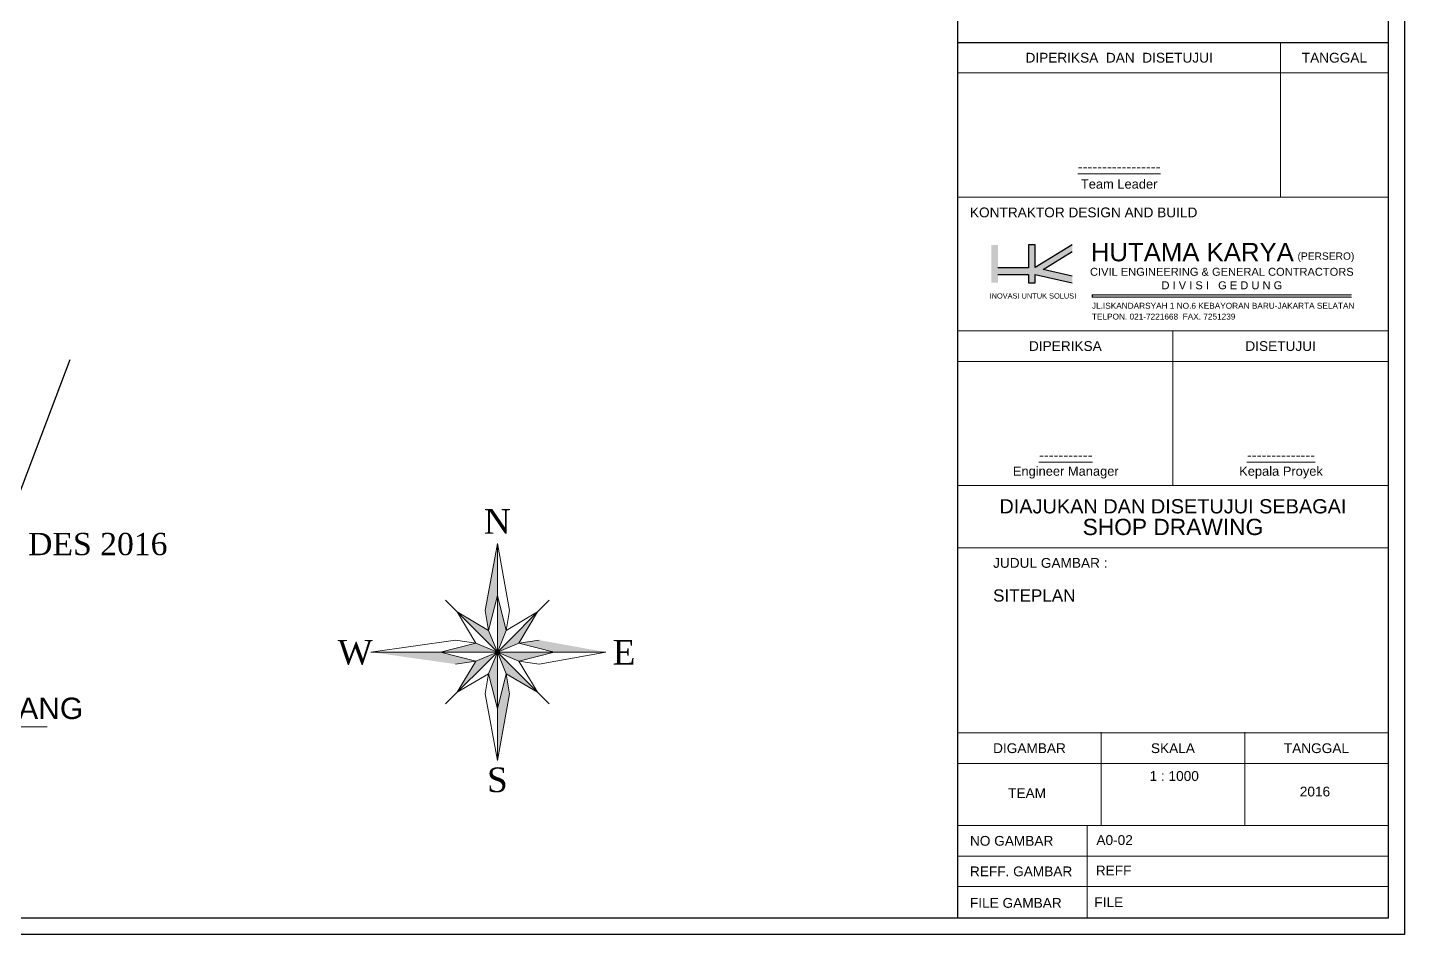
# Model space of a CAD drawing. Header units: inches. Extents: x 0 to 558, y -1 to 295.
# Drawn here: x 388.9 to 558.1, y -1.5 to 110 of the extents above; entities that cross this region are included whole.
import ezdxf
from ezdxf.enums import TextEntityAlignment as Align

# ---------------------------------------------------------------- set-up
doc = ezdxf.new("R2010")
doc.units = ezdxf.units.IN
doc.header["$MEASUREMENT"] = 0
doc.layers.get('defpoints').update_dxf_attribs({"color": 1})
doc.layers.add('COP', color=7, linetype='Continuous')
for name, color, linetype, lineweight in [('KOP', 7, 'Continuous', 20), ('KOP GARIS', 1, 'Continuous', 30), ('NOT', 7, 'Continuous', 20)]:
    doc.layers.add(name, color=color, linetype=linetype, lineweight=lineweight)
doc.styles.add('BOLD', font='arial.ttf')
doc.styles.add('ROMANT', font='romantic.ttf', dxfattribs={"height": 1.2})
doc.styles.get("Standard").update_dxf_attribs({"font": 'arial.ttf'})

# ---------------------------------------------------------------- blocks, each defined once
blk = doc.blocks.new('Ndtpd')
blk.add_line((0.747, 0), (-0.747, 0))
blk.add_circle((0, 0), 0.747)
at = {"flags": 4}
for tag, height, p in [('NO', 0.5, (0, 0.148)), ('NOLBR', 0.3, (0, -0.398))]:
    blk.add_attdef(tag, text='', height=height, dxfattribs=at).set_placement(p, align=Align.CENTER)
for tag, p, height in [('NDTPD', (1.516, 0.148), 0.5), ('SKALA', (1.523, -0.398), 0.3)]:
    blk.add_attdef(tag, p, '', height=height, dxfattribs=at)
blk = doc.blocks.new('A$C00294823')
at = {"layer": 'KOP'}
for p, q in [((-56.72, 70.21), (-61.16, 45.54)), ((-56.72, 70.21), (-52.28, 45.54)), ((-56.72, 70.21), (-56.72, 30.14)), ((-56.72, 51.09), (-60.03, 38.12)), ((-56.72, 51.09), (-53.41, 38.12)), ((-75.86, 49.28), (-56.72, 30.14)), ((-37.58, 49.28), (-56.72, 30.14)), ((-71.54, 44.96), (-60.03, 38.12)), ((-71.54, 44.96), (-64.7, 33.44)), ((-61.16, 45.54), (-60.03, 38.12)), ((-52.28, 45.54), (-53.41, 38.12)), ((-41.9, 44.96), (-53.41, 38.12)), ((-41.9, 44.96), (-48.73, 33.44)), ((-60.03, 38.12), (-56.72, 30.14)), ((-53.41, 38.12), (-56.72, 30.14)), ((-103.45, 30.14), (-72.12, 34.58)), ((-77.68, 30.14), (-64.7, 33.44)), ((-72.12, 34.58), (-64.7, 33.44)), ((-64.7, 33.44), (-56.72, 30.14)), ((-48.73, 33.44), (-56.72, 30.14)), ((-41.32, 34.58), (-48.73, 33.44)), ((-35.76, 30.14), (-48.73, 33.44)), ((-103.45, 30.14), (-56.72, 30.14)), ((-77.68, 30.14), (-64.7, 26.83)), ((-75.86, 10.99), (-56.72, 30.14)), ((-72.12, 25.69), (-64.7, 26.83)), ((-71.54, 15.31), (-64.7, 26.83)), ((-64.7, 26.83), (-56.72, 30.14)), ((-60.03, 22.15), (-56.72, 30.14)), ((-16.65, 30.14), (-56.72, 30.14)), ((-56.72, -9.94), (-56.72, 30.14)), ((-48.73, 26.83), (-56.72, 30.14)), ((-53.41, 22.15), (-56.72, 30.14)), ((-37.58, 10.99), (-56.72, 30.14)), ((-35.76, 30.14), (-48.73, 26.83)), ((-41.9, 15.31), (-48.73, 26.83)), ((-41.32, 25.69), (-48.73, 26.83)), ((-16.65, 30.14), (-41.32, 25.69)), ((-71.54, 15.31), (-60.03, 22.15)), ((-61.16, 14.73), (-60.03, 22.15)), ((-56.72, 9.18), (-60.03, 22.15)), ((-56.72, 9.18), (-53.41, 22.15)), ((-52.28, 14.73), (-53.41, 22.15)), ((-41.9, 15.31), (-53.41, 22.15)), ((-56.72, -9.94), (-61.16, 14.73)), ((-56.72, -9.94), (-52.28, 14.73))]:
    blk.add_line(p, q, dxfattribs=at)
for points in [[(-61.16, 45.54), (-56.72, 70.21), (-60.03, 38.12), (-56.72, 51.09)], [(-56.72, 51.09), (-53.41, 38.12), (-56.72, 30.14)], [(-71.54, 44.96), (-60.03, 38.12), (-56.72, 30.14)], [(-41.9, 44.96), (-48.73, 33.44), (-56.72, 30.14)], [(-77.68, 30.14), (-64.7, 33.44), (-56.72, 30.14)], [(-41.32, 34.58), (-16.65, 30.14), (-48.73, 33.44), (-35.76, 30.14)], [(-72.12, 25.69), (-103.45, 30.14), (-64.7, 26.83), (-77.68, 30.14)], [(-71.54, 15.31), (-64.7, 26.83), (-56.72, 30.14)], [(-56.72, 9.18), (-60.03, 22.15), (-56.72, 30.14)], [(-35.76, 30.14), (-48.73, 26.83), (-56.72, 30.14)], [(-41.9, 15.31), (-53.41, 22.15), (-56.72, 30.14)], [(-52.28, 14.73), (-56.72, -9.94), (-53.41, 22.15), (-56.72, 9.18)]]:
    blk.add_solid(points, dxfattribs=at)
at = {"layer": 'KOP', "color": 3, "style": 'ROMANT'}
for s, p in [('N', (-56.72, 73.87)), ('W', (-109.2, 25.54)), ('E', (-9.94, 25.54)), ('S', (-56.72, -21.57))]:
    blk.add_text(s, height=9.11, dxfattribs=at).set_placement(p, align=Align.CENTER)
blk = doc.blocks.new('KOP A3 DED')
at = {"true_color": 0xfe0101}
blk.add_hatch(color=1, dxfattribs=at).paths.add_polyline_path([(16.559, 8.175), (16.918, 8.396), (16.918, 8.478), (16.461, 8.198), (16.461, 8.478), (16.379, 8.478), (16.379, 8.197), (16.004, 8.197), (16.004, 8.478), (15.922, 8.478), (15.922, 8.013), (16.004, 8.013), (16.004, 8.114), (16.379, 8.114), (16.379, 8.013), (16.461, 8.013), (16.461, 8.114), (16.918, 8.013), (16.918, 8.095)])
at = {"color": 8, "linetype": 'Continuous'}
blk.add_line((15.51, 10.967), (20.8, 10.967), dxfattribs=at)
at = {"color": 1, "true_color": 0xfe0101}
for p, q in [((16.379, 8.478), (16.379, 8.197)), ((16.461, 8.478), (16.379, 8.478)), ((16.461, 8.198), (16.461, 8.478)), ((16.918, 8.478), (16.461, 8.198)), ((16.559, 8.175), (16.918, 8.396)), ((16.379, 8.197), (16.004, 8.197)), ((16.918, 8.095), (16.559, 8.175)), ((16.004, 8.114), (16.379, 8.114)), ((16.379, 8.114), (16.379, 8.013)), ((16.379, 8.013), (16.461, 8.013)), ((16.461, 8.114), (16.918, 8.013)), ((16.461, 8.013), (16.461, 8.114))]:
    blk.add_line(p, q, dxfattribs=at)
at = {"color": 9}
blk.add_line((17.164, 7.865), (17.164, 7.835), dxfattribs=at)
blk.add_lwpolyline([(-21, 29.697), (21, 29.697), (21, 0), (-21, 0), (-21, 29.697)])
at = {"color": 7}
for p in [(17.273, 2.478), (19.037, 2.478)]:
    blk.add_point(p, dxfattribs=at)
at = {"layer": 'KOP'}
for p, q in [((15.51, 10.967), (20.8, 10.967)), ((19.478, 10.967), (19.478, 9.064)), ((15.51, 10.592), (20.8, 10.592)), ((15.51, 9.064), (20.8, 9.064)), ((20.348, 7.865), (17.164, 7.865)), ((17.164, 7.835), (20.348, 7.835)), ((15.51, 7.421), (20.8, 7.421)), ((18.155, 7.421), (18.155, 5.519)), ((15.51, 7.046), (20.8, 7.046)), ((15.51, 5.519), (20.8, 5.519)), ((15.51, 4.755), (20.8, 4.755)), ((15.51, 2.478), (20.8, 2.478)), ((17.273, 2.478), (17.273, 1.339)), ((19.037, 2.478), (19.037, 1.339)), ((15.51, 2.102), (20.8, 2.102)), ((15.51, 1.339), (20.8, 1.339)), ((17.102, 1.339), (17.102, 0.2)), ((15.51, 0.964), (20.8, 0.964)), ((20.8, 0.589), (15.51, 0.589))]:
    blk.add_line(p, q, dxfattribs=at)
blk.add_solid([(17.164, 7.865), (17.164, 7.835), (20.348, 7.865), (20.348, 7.835)], dxfattribs=at)
at = {"layer": 'KOP GARIS'}
blk.add_line((15.51, 0.2), (15.51, 29.497), dxfattribs=at)
blk.add_lwpolyline([(-20.8, 29.497), (20.8, 29.497), (20.8, 0.2), (-20.8, 0.2)], close=True, dxfattribs=at)
at = {"layer": 'KOP', "style": 'BOLD'}
for s, height, p in [('DIPERIKSA  DAN  DISETUJUI', 0.12003, (17.494, 10.779)), ('TANGGAL', 0.12, (20.139, 10.779)), ('DIPERIKSA', 0.12, (16.833, 7.234)), ('DISETUJUI', 0.12, (19.478, 7.234)), ('DIAJUKAN DAN DISETUJUI SEBAGAI', 0.17498, (18.155, 5.264)), ('SHOP DRAWING', 0.19998, (18.155, 5.01)), ('JUDUL GAMBAR :', 0.12003, (16.648, 4.568)), ('DIGAMBAR', 0.12, (16.392, 2.29)), ('SKALA', 0.12, (18.155, 2.29)), ('TANGGAL', 0.12, (19.918, 2.29))]:
    blk.add_text(s, height=height, dxfattribs=at).set_placement(p, align=Align.MIDDLE_CENTER)
for s, height, p in [('%%U-----------------', 0.12861, (17.494, 9.44)), ('Team Leader', 0.11318, (17.494, 9.228)), ('Engineer Manager', 0.11318, (16.838, 5.682)), ('%%U-----------', 0.12861, (16.838, 5.895)), ('Kepala Proyek', 0.11318, (19.483, 5.682)), ('%%U--------------', 0.12861, (19.483, 5.895))]:
    blk.add_text(s, height=height, dxfattribs=at).set_placement(p, align=Align.MIDDLE)
for s, height, p in [('KONTRAKTOR DESIGN AND BUILD', 0.12003, (18.455, 8.877)), ('NO GAMBAR', 0.12, (16.685, 1.151)), ('REFF. GAMBAR', 0.12003, (16.918, 0.776)), ('FILE GAMBAR', 0.12003, (16.788, 0.388))]:
    blk.add_text(s, height=height, dxfattribs=at).set_placement(p, align=Align.MIDDLE_RIGHT)
for s, height, p in [('HUTAMA KARYA', 0.22633, (17.146, 8.276)), ('(PERSERO)', 0.09, (19.686, 8.295))]:
    blk.add_text(s, height=height, dxfattribs=at).set_placement(p)
for s, p in [('CIVIL ENGINEERING & GENERAL CONTRACTORS', (18.756, 8.098)), ('D I V I S I   G E D U N G', (18.756, 7.932))]:
    blk.add_text(s, height=0.09753, dxfattribs=at).set_placement(p, align=Align.CENTER)
at = {"layer": 'KOP'}
for s, p in [('JL.ISKANDARSYAH 1 NO.6 KEBAYORAN BARU-JAKARTA SELATAN', (17.16, 7.693)), ('TELPON. 021-7221668  FAX. 7251239', (17.16, 7.56))]:
    blk.add_text(s, height=0.07252, dxfattribs=at).set_placement(p)
at = {"layer": 'KOP', "ltscale": 1500, "insert": (16.434, 7.85), "char_height": 0.06502, "width": 1.36933, "attachment_point": 5}
blk.add_mtext('INOVASI UNTUK SOLUSI', dxfattribs=at)
at = {"layer": 'KOP', "style": 'BOLD'}
for tag, p in [('JUDUL1', (15.945, 4.092)), ('JUDUL2', (15.945, 3.747)), ('JUDUL3', (15.945, 3.427)), ('NO', (17.215, 1.101)), ('REFF', (17.207, 0.727)), ('FILE', (17.189, 0.336))]:
    blk.add_attdef(tag, p, '', height=0.12, dxfattribs=at)
for tag, p in [('SCALE1', (18.171, 1.948)), ('NAME', (16.363, 1.738)), ('SCALE2', (18.169, 1.733)), ('DATE', (19.9, 1.757)), ('SCALE3', (18.17, 1.521))]:
    blk.add_attdef(tag, text='', height=0.12, dxfattribs=at).set_placement(p, align=Align.MIDDLE_CENTER)

msp = doc.modelspace()

# ---------------------------------------------------------------- linework, layer by layer
at = {"layer": 'defpoints', "color": 2}
msp.add_lwpolyline([(380.5011, 62.7746), (387.7484, 52.1884), (394.1595, 69.1821)], dxfattribs=at)
at = {"layer": 'NOT'}
msp.add_line((330.0093, 24.0165), (391.359, 24.0165), dxfattribs=at)

# ---------------------------------------------------------------- block references
ref = msp.add_blockref('KOP A3 DED', (348.142, -1.4925), dxfattribs=dict(xscale=10, yscale=10, zscale=10))
ref.add_attrib('NO', 'A0-02', (520.2881, 9.5133), dxfattribs={"layer": 'KOP', "height": 1.20034, "style": 'BOLD'})
ref.add_attrib('FILE', 'FILE', (520.0358, 1.8663), dxfattribs={"layer": 'KOP', "height": 1.20034, "style": 'BOLD'})
ref.add_attrib('REFF', 'REFF', (520.2122, 5.7731), dxfattribs={"layer": 'KOP', "height": 1.20034, "style": 'BOLD'})
ref.add_attrib('JUDUL1', 'SITEPLAN', (507.5874, 39.4305), dxfattribs={"layer": 'KOP', "height": 1.5, "style": 'BOLD'})
ref.add_attrib('NAME', 'TEAM', dxfattribs={"layer": 'KOP', "height": 1.20034, "style": 'BOLD'}).set_placement((511.7683, 15.8865), align=Align.MIDDLE_CENTER)
ref.add_attrib('SCALE1', '1 : 1000', dxfattribs={"layer": 'KOP', "height": 1.20034, "style": 'BOLD'}).set_placement((529.8483, 17.9892), align=Align.MIDDLE_CENTER)
ref.add_attrib('DATE', '2016', dxfattribs={"layer": 'KOP', "height": 1.20034, "style": 'BOLD'}).set_placement((547.1442, 16.0785), align=Align.MIDDLE_CENTER)
at = {"layer": 'COP', "xscale": 0.3327889161228086, "yscale": 0.3327889161228086, "zscale": 0.3327889161228086}
msp.add_blockref('A$C00294823', (465.5471, 23.1901), dxfattribs=at)
at = {"layer": 'NOT'}
ref = msp.add_blockref('Ndtpd', (325.0734, 24.0165), dxfattribs=dict(at, xscale=6.607589194225397, yscale=6.607589194225426, zscale=6.607589194225415))
ref.add_attrib('NO', '1', dxfattribs={"layer": '0', "height": 2.6325, "rotation": 360, "flags": 4}).set_placement((325.0707, 24.9916), align=Align.CENTER)
ref.add_attrib('NDTPD', 'SITE PLAN RUSUN PULO GEBANG', (335.0906, 24.9916), dxfattribs={"layer": '0', "height": 2.632464, "rotation": 360, "flags": 4})
ref.add_attrib('NOLBR', 'AR1-02', dxfattribs={"layer": '0', "height": 1.64529, "rotation": 360, "flags": 4}).set_placement((325.0707, 21.3843), align=Align.CENTER)
ref.add_attrib('SKALA', 'SKALA 1 : 1000', (335.1383, 21.3843), dxfattribs={"layer": '0', "height": 1.974348, "rotation": 360, "flags": 4})

# ---------------------------------------------------------------- texts
at = {"layer": 'defpoints', "color": 2, "style": 'ROMANT'}
msp.add_text('REV. 23 DES 2016', height=2.739739, dxfattribs=at).set_placement((389.8166, 45.1382), align=Align.CENTER)

doc.saveas('drawing.dxf')
